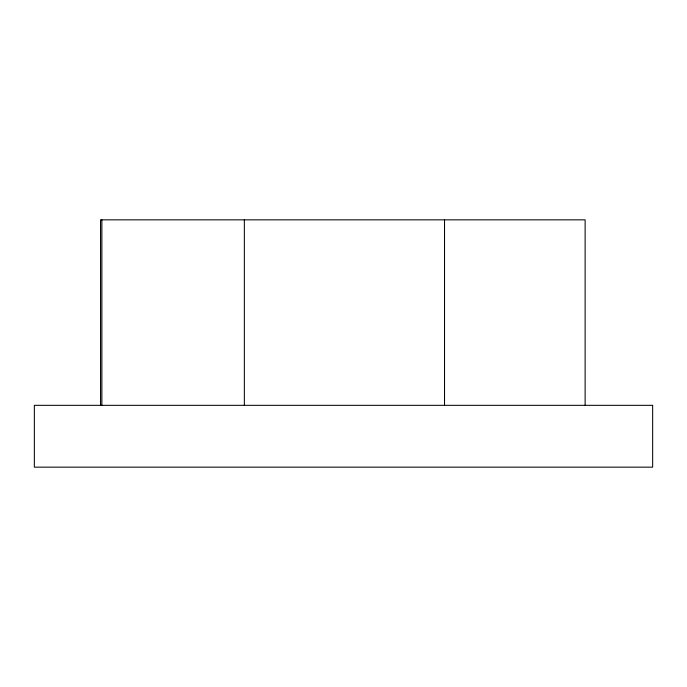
<?xml version="1.0" encoding="UTF-8"?>
<svg xmlns="http://www.w3.org/2000/svg" width="687" height="687" viewBox="0 0 687 687"><rect width="100%" height="100%" fill="white"/><g stroke="black" fill="none" stroke-linecap="round" stroke-linejoin="round"><path stroke-width="1.03" d="M585.126 405.33L585.126 219.84L100.534 219.84L100.534 405.33M444.523 219.84L444.523 405.33M244.349 219.84L244.349 405.33M101.865 219.84L101.865 405.33M652.65 405.33L34.35 405.33L34.35 467.16L652.65 467.16L652.65 405.33"/></g></svg>
